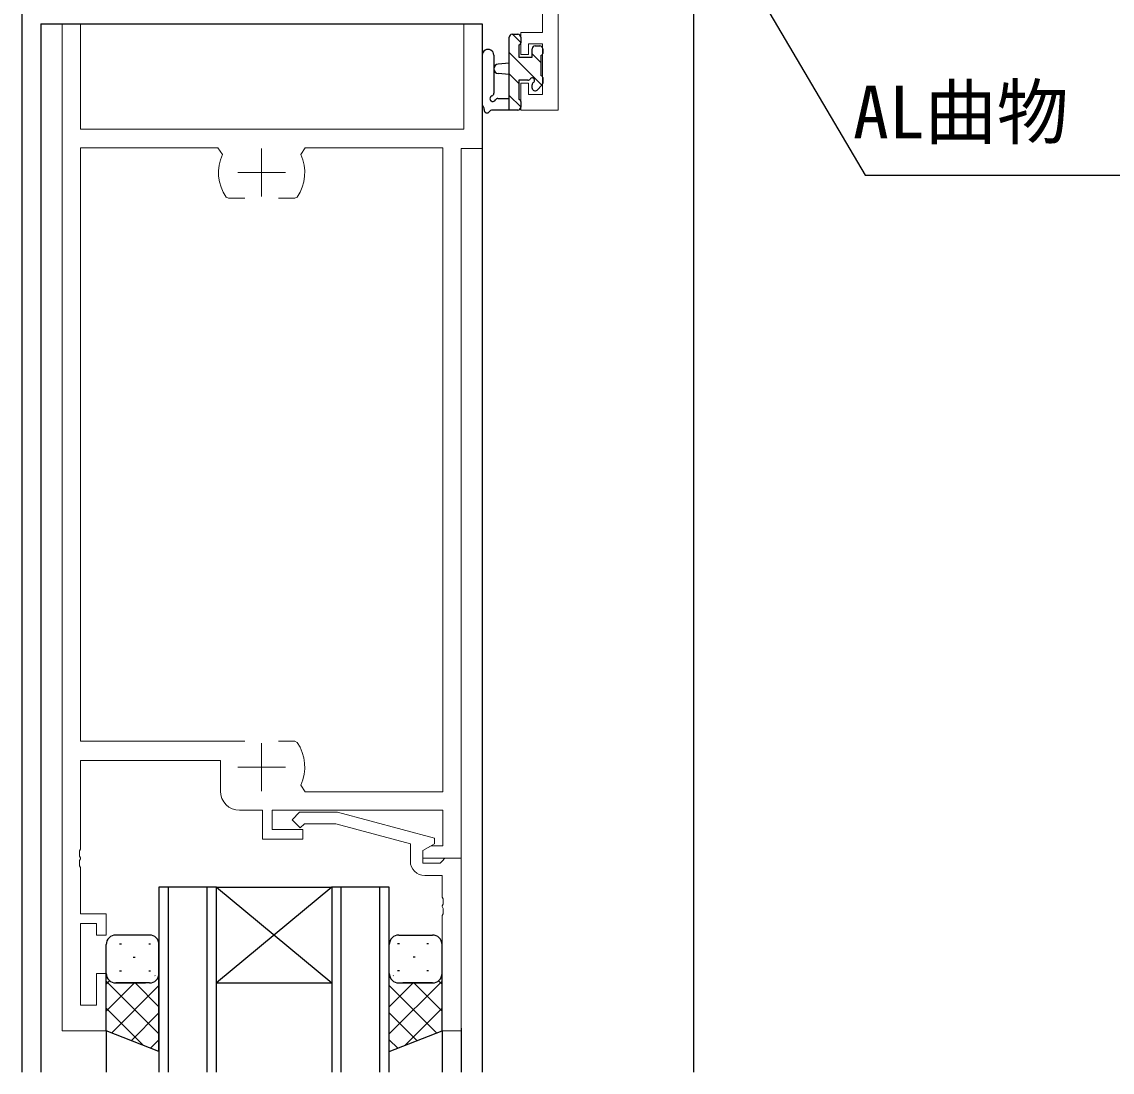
# Model space of a CAD drawing. Units: millimetres, scale not verified. Extents: x -437 to 438, y -281 to 278.
# Drawn here: x -329 to -215.3, y -33.2 to 76.3 of the extents above; entities that cross this region are included whole.
import ezdxf
from ezdxf.enums import TextEntityAlignment as Align

# ---------------------------------------------------------------- set-up
doc = ezdxf.new("R2010")
doc.units = ezdxf.units.MM
doc.header["$LTSCALE"] = 2
doc.layers.add('0-3_YKK_11', color=7, linetype='Continuous', lineweight=18)
for name, color, linetype in [('0-4_YKK_12', 2, 'Continuous'), ('0-5_YKK_13', 4, 'Continuous'), ('0-7_YKK_D', 6, 'Continuous')]:
    doc.layers.add(name, color=color, linetype=linetype)
doc.styles.add('ＭＳ ゴシック', font='')
doc.styles.get('ＭＳ ゴシック').set_extended_font_data('MS Gothic')

msp = doc.modelspace()

# ---------------------------------------------------------------- linework, layer by layer
at = {"layer": '0-3_YKK_11'}
for p, q in [((-303.995, 58.085), (-303.995, 63.085)), ((-306.495, 60.585), (-301.495, 60.585)), ((-303.995, -3.915), (-303.995, 1.085)), ((-306.495, -1.415), (-301.495, -1.415))]:
    msp.add_line(p, q, dxfattribs=at)
at = {"layer": '0-3_YKK_11', "color": 211}
msp.add_lwpolyline([(-273.095, 82.085), (-273.095, 67.085), (-276.995, 67.085), (-276.995, 69.885), (-276.195, 69.885), (-276.195, 68.715), (-274.725, 68.715), (-274.725, 73.985), (-276.195, 73.985), (-276.195, 72.885), (-276.995, 72.885), (-276.995, 75.185), (-274.725, 75.185), (-274.725, 82.085)], dxfattribs=at)
at = {"layer": '0-3_YKK_11'}
for points in [[(-324.795, -28.915), (-324.795, 76.085), (-322.865, 76.085), (-322.865, 65.085), (-282.925, 65.085), (-282.925, 76.085), (-280.995, 76.085), (-280.995, 63.085), (-283.195, 63.085), (-283.195, -10.915), (-287.195, -10.915), (-287.195, -10.115), (-286.329, -9.615), (-285.125, -9.615), (-285.125, -5.915), (-302.895, -5.915), (-302.895, -7.915), (-299.695, -7.915), (-299.695, -8.915), (-303.895, -8.915), (-303.895, -5.915), (-306.295, -5.915)], [(-308.091, 62.448), (-308.546, 63.155), (-322.865, 63.155), (-322.865, 1.285), (-305.745, 1.285)], [(-299.898, -3.278), (-299.443, -3.985), (-285.125, -3.985), (-285.125, 63.155), (-299.443, 63.155), (-299.898, 62.448)], [(-305.745, 57.885), (-307.441, 57.885), (-307.688, 58.014)], [(-300.302, 58.014), (-300.548, 57.885), (-302.245, 57.885)], [(-302.245, 1.285), (-300.548, 1.285), (-300.302, 1.156)], [(-308.295, -3.915), (-308.295, -0.715), (-322.865, -0.715), (-322.865, -9.957), (-322.985, -10.14), (-322.985, -10.69), (-322.865, -10.873), (-322.865, -10.957), (-322.985, -11.14), (-322.985, -11.69), (-322.865, -11.873), (-322.865, -16.715), (-320.195, -16.715), (-320.195, -18.915), (-321.195, -18.915), (-321.195, -17.715), (-322.865, -17.715), (-322.865, -26.215), (-321.195, -26.215), (-321.195, -22.915), (-320.195, -22.915), (-320.195, -28.915), (-324.795, -28.915)], [(-288.495, -11.215), (-288.495, -9.395), (-296.256, -7.315), (-299.546, -7.315), (-299.97, -7.739), (-300.819, -6.891), (-300.043, -6.115), (-296.098, -6.115), (-285.995, -8.822), (-285.995, -9.422), (-287.195, -10.115), (-287.195, -11.415), (-285.395, -11.415), (-285.195, -11.215), (-284.895, -10.915), (-283.195, -10.915)], [(-283.195, -10.915), (-283.195, -28.915), (-285.195, -28.915), (-285.195, -16.873), (-285.075, -16.69), (-285.075, -16.14), (-285.195, -15.957), (-285.195, -15.873), (-285.075, -15.69), (-285.075, -15.14), (-285.195, -14.957), (-285.195, -12.715), (-286.995, -12.715)]]:
    msp.add_lwpolyline(points, dxfattribs=at)
for centre, radius, start, end in [((-303.995, 60.585), 4.5, 155.54363, 214.84992), ((-303.995, 60.585), 4.5, 325.15008, 24.45637), ((-303.995, -1.415), 4.5, 335.54363, 34.84992), ((-306.295, -3.915), 2, 180.00001, 269.99999), ((-286.995, -11.215), 1.5, 180.00001, 269.99999)]:
    msp.add_arc(centre, radius, start, end, dxfattribs=at)
at = {"layer": '0-4_YKK_12'}
for p, q in [((-258.995, 112.085), (-258.995, -33.215)), ((-328.995, 82.385), (-328.995, -33.215)), ((-326.995, 76.085), (-280.995, 76.085)), ((-326.995, 76.085), (-326.995, -33.215)), ((-280.995, 76.085), (-280.995, -33.215)), ((-314.695, -13.915), (-314.695, -33.215)), ((-313.695, -33.215), (-313.695, -13.915)), ((-309.695, -13.915), (-309.695, -33.215)), ((-308.695, -13.915), (-296.695, -13.915)), ((-308.695, -13.915), (-296.695, -23.915)), ((-296.695, -13.915), (-308.695, -23.915)), ((-296.695, -13.915), (-296.695, -33.215)), ((-295.695, -33.215), (-295.695, -13.915)), ((-291.695, -13.915), (-291.695, -33.215)), ((-308.695, -23.915), (-296.695, -23.915)), ((-320.195, -28.915), (-320.195, -33.215)), ((-285.195, -28.915), (-285.195, -33.215)), ((-283.195, -28.615), (-283.195, -33.215))]:
    msp.add_line(p, q, dxfattribs=at)
for points in [[(-308.695, -33.215), (-308.695, -13.915), (-314.695, -13.915)], [(-290.695, -33.215), (-290.695, -13.915), (-296.695, -13.915)]]:
    msp.add_lwpolyline(points, dxfattribs=at)
at = {"layer": '0-5_YKK_13'}
for p, q in [((-278.195, 67.083), (-278.195, 74.683)), ((-277.895, 74.983), (-277.295, 74.983)), ((-277.835, 74.983), (-276.995, 74.144)), ((-276.995, 74.683), (-276.995, 74.083)), ((-280.995, 72.811), (-280.995, 67.649)), ((-279.795, 72.811), (-279.792, 68.85)), ((-278.195, 73.099), (-274.775, 69.679)), ((-275.795, 72.944), (-274.895, 72.044)), ((-275.495, 73.783), (-274.995, 73.783)), ((-274.895, 72.783), (-274.895, 70.683)), ((-274.695, 73.483), (-274.695, 72.983)), ((-278.195, 71.983), (-279.339, 71.881)), ((-278.195, 70.783), (-279.339, 70.885)), ((-278.195, 70.854), (-277.195, 69.854)), ((-274.695, 70.483), (-274.695, 69.883)), ((-275.795, 69.383), (-275.795, 69.722)), ((-274.783, 69.671), (-275.283, 69.171)), ((-279.375, 68.283), (-278.195, 68.283)), ((-278.195, 68.608), (-276.995, 67.408)), ((-277.295, 67.083), (-279.975, 67.083)), ((-276.995, 67.983), (-276.995, 67.383)), ((-315.696, -18.915), (-319.195, -18.915)), ((-289.693, -18.915), (-286.195, -18.915)), ((-320.195, -22.915), (-320.195, -19.915)), ((-318.797, -19.823), (-318.597, -19.823)), ((-315.767, -19.823), (-315.567, -19.823)), ((-314.695, -22.915), (-314.695, -19.915)), ((-290.695, -22.915), (-290.695, -19.915)), ((-289.622, -19.823), (-289.822, -19.823)), ((-286.592, -19.823), (-286.792, -19.823)), ((-285.195, -22.915), (-285.195, -19.915)), ((-317.382, -21.238), (-317.182, -21.238)), ((-288.007, -21.238), (-288.207, -21.238)), ((-318.797, -22.653), (-318.597, -22.653)), ((-315.767, -22.653), (-315.567, -22.653)), ((-289.622, -22.653), (-289.822, -22.653)), ((-286.592, -22.653), (-286.792, -22.653)), ((-319.84, -23.679), (-320.195, -24.033)), ((-320.195, -23.727), (-314.695, -29.227)), ((-315.121, -23.144), (-315.095, -23.17)), ((-314.695, -31.072), (-314.695, -22.915)), ((-290.695, -31.072), (-290.695, -22.915)), ((-285.195, -23.727), (-290.695, -29.227)), ((-290.268, -23.144), (-290.295, -23.17)), ((-285.549, -23.679), (-285.195, -24.033)), ((-317.248, -23.915), (-320.195, -26.862)), ((-314.695, -24.19), (-319.638, -29.133)), ((-319.195, -23.915), (-316.095, -23.915)), ((-315.695, -23.915), (-319.195, -23.915)), ((-317.179, -23.915), (-314.695, -26.399)), ((-288.211, -23.915), (-290.695, -26.399)), ((-290.695, -24.19), (-285.752, -29.133)), ((-289.695, -23.915), (-286.195, -23.915)), ((-286.195, -23.915), (-289.295, -23.915)), ((-288.142, -23.915), (-285.195, -26.862)), ((-320.195, -26.556), (-316.313, -30.437)), ((-314.695, -27.019), (-317.606, -29.93)), ((-290.695, -27.019), (-287.783, -29.93)), ((-285.195, -26.556), (-289.076, -30.437)), ((-314.695, -29.847), (-315.575, -30.727)), ((-290.695, -29.847), (-289.815, -30.727))]:
    msp.add_line(p, q, dxfattribs=at)
for points in [[(-277.195, 73.883), (-277.195, 72.583), (-275.795, 72.583), (-275.795, 73.483)], [(-276.256, 70.183), (-277.195, 70.183), (-277.195, 68.183)], [(-314.695, -31.072), (-320.195, -28.915), (-320.195, -22.915)], [(-290.695, -31.072), (-285.195, -28.915), (-285.195, -22.915)]]:
    msp.add_lwpolyline(points, dxfattribs=at)
for centre, radius, start, end in [((-277.895, 74.683), 0.3, 90, 180), ((-277.295, 74.683), 0.3, 0, 90), ((-277.195, 74.083), 0.2, 270, 0), ((-280.395, 72.811), 0.6, 0.04023, 180.04023), ((-275.495, 73.483), 0.3, 90, 180), ((-274.995, 73.483), 0.3, 0, 90), ((-274.895, 72.983), 0.2, 270, 0), ((-279.295, 71.383), 0.5, 95.09207, 264.90793), ((-274.895, 70.483), 0.2, 0, 90), ((-276.256, 70.483), 0.3, 270, 326.94427), ((-275.795, 70.183), 0.25, 303.05573, 146.94427), ((-275.495, 69.722), 0.3, 123.05573, 180), ((-275.495, 69.383), 0.3, 180, 315), ((-274.995, 69.883), 0.3, 315, 0), ((-279.895, 68.283), 0.3, 109.18976, 330), ((-280.092, 68.85), 0.3, 289.18976, 0.04023), ((-279.375, 67.983), 0.3, 90, 150), ((-280.695, 67.649), 0.3, 180, 229.47122), ((-281.085, 67.193), 0.3, 349.47122, 49.47122), ((-280.495, 67.083), 0.3, 169.47122, 330), ((-279.975, 66.783), 0.3, 90, 150), ((-277.295, 67.383), 0.3, 270, 0), ((-277.195, 67.983), 0.2, 360, 90), ((-319.195, -19.915), 1, 90.00002, 180.00002), ((-315.695, -19.915), 1, 0.00002, 90.00002), ((-289.695, -19.915), 1, 90.00014, 180.00014), ((-286.195, -19.915), 1, 0.00014, 90.00014), ((-319.195, -22.915), 1, 180.00012, 270.00002), ((-319.195, -22.915), 1, 180.00002, 270.00002), ((-315.695, -22.915), 1, 270.00002, 0.00002), ((-289.695, -22.915), 1, 180.00014, 270.00014), ((-286.195, -22.915), 1, 270.00014, 0.00004), ((-286.195, -22.915), 1, 270.00014, 0.00014)]:
    msp.add_arc(centre, radius, start, end, dxfattribs=at)
at = {"layer": '0-7_YKK_D'}
msp.add_lwpolyline([(-253.921, 82.085), (-252.627, 79.888), (-241.089, 60.3), (-203.874, 60.3)], dxfattribs=at)

# ---------------------------------------------------------------- texts
at = {"layer": '0-7_YKK_D', "style": 'ＭＳ ゴシック'}
msp.add_text('AL曲物', height=5.499, dxfattribs=at).set_placement((-242.362, 62.472), align=Align.BOTTOM_LEFT)

doc.saveas('drawing.dxf')
